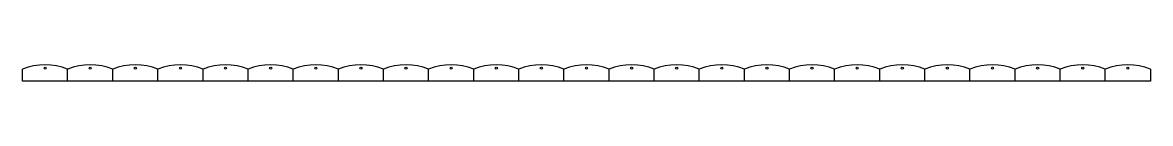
# Model space of a CAD drawing. Header units: millimetres. Extents: x 138 to 608, y 206 to 213.
import ezdxf

# ---------------------------------------------------------------- set-up
doc = ezdxf.new("R2010")
doc.units = ezdxf.units.MM

msp = doc.modelspace()

# ---------------------------------------------------------------- linework, layer by layer
msp.add_line((607.96, 210.8), (607.96, 205.8))
for points in [[(156.76, 205.8), (137.96, 205.8), (137.96, 210.8)], [(175.56, 205.8), (156.76, 205.8), (156.76, 210.8)], [(194.36, 205.8), (175.56, 205.8), (175.56, 210.8)], [(213.16, 205.8), (194.36, 205.8), (194.36, 210.8)], [(231.96, 205.8), (213.16, 205.8), (213.16, 210.8)], [(250.76, 205.8), (231.96, 205.8), (231.96, 210.8)], [(269.56, 205.8), (250.76, 205.8), (250.76, 210.8)], [(288.36, 205.8), (269.56, 205.8), (269.56, 210.8)], [(307.16, 205.8), (288.36, 205.8), (288.36, 210.8)], [(325.96, 205.8), (307.16, 205.8), (307.16, 210.8)], [(344.76, 205.8), (325.96, 205.8), (325.96, 210.8)], [(363.56, 205.8), (344.76, 205.8), (344.76, 210.8)], [(382.36, 205.8), (363.56, 205.8), (363.56, 210.8)], [(401.16, 205.8), (382.36, 205.8), (382.36, 210.8)], [(419.96, 205.8), (401.16, 205.8), (401.16, 210.8)], [(438.76, 205.8), (419.96, 205.8), (419.96, 210.8)], [(457.56, 205.8), (438.76, 205.8), (438.76, 210.8)], [(476.36, 205.8), (457.56, 205.8), (457.56, 210.8)], [(495.16, 205.8), (476.36, 205.8), (476.36, 210.8)], [(513.96, 205.8), (495.16, 205.8), (495.16, 210.8)], [(532.76, 205.8), (513.96, 205.8), (513.96, 210.8)], [(551.56, 205.8), (532.76, 205.8), (532.76, 210.8)], [(570.36, 205.8), (551.56, 205.8), (551.56, 210.8)], [(589.16, 205.8), (570.36, 205.8), (570.36, 210.8)], [(607.96, 205.8), (589.16, 205.8), (589.16, 210.8)]]:
    msp.add_lwpolyline(points)
for centre in [(147.36, 211.25), (166.16, 211.25), (184.96, 211.25), (203.76, 211.25), (222.56, 211.25), (241.36, 211.25), (260.16, 211.25), (278.96, 211.25), (297.76, 211.25), (316.56, 211.25), (335.36, 211.25), (354.16, 211.25), (372.96, 211.25), (391.76, 211.25), (410.56, 211.25), (429.36, 211.25), (448.16, 211.25), (466.96, 211.25), (485.76, 211.25), (504.56, 211.25), (523.36, 211.25), (542.16, 211.25), (560.96, 211.25), (579.76, 211.25), (598.56, 211.25)]:
    msp.add_circle(centre, 0.45)
for centre in [(147.36, 188.5), (166.16, 188.5), (184.96, 188.5), (203.76, 188.5), (222.56, 188.5), (241.36, 188.5), (260.16, 188.5), (278.96, 188.5), (297.76, 188.5), (316.56, 188.5), (335.36, 188.5), (354.16, 188.5), (372.96, 188.5), (391.76, 188.5), (410.56, 188.5), (429.36, 188.5), (448.16, 188.5), (466.96, 188.5), (485.76, 188.5), (504.56, 188.5), (523.36, 188.5), (542.16, 188.5), (560.96, 188.5), (579.76, 188.5), (598.56, 188.5)]:
    msp.add_arc(centre, 24.2, 67.1458, 112.8542)

doc.saveas('drawing.dxf')
